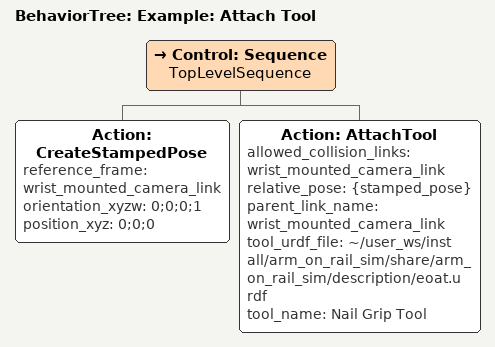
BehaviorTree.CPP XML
<root BTCPP_format="4" main_tree_to_execute="Example: Attach Tool">
  <BehaviorTree ID="Example: Attach Tool" _description="">
    <Control ID="Sequence" name="TopLevelSequence">
      <Action
        ID="CreateStampedPose"
        reference_frame="wrist_mounted_camera_link"
        orientation_xyzw="0;0;0;1"
        position_xyz="0;0;0"
      />
      <Action
        ID="AttachTool"
        allowed_collision_links="wrist_mounted_camera_link"
        relative_pose="{stamped_pose}"
        parent_link_name="wrist_mounted_camera_link"
        tool_urdf_file="~/user_ws/install/arm_on_rail_sim/share/arm_on_rail_sim/description/eoat.urdf"
        tool_name="Nail Grip Tool"
      />
    </Control>
  </BehaviorTree>
</root>
